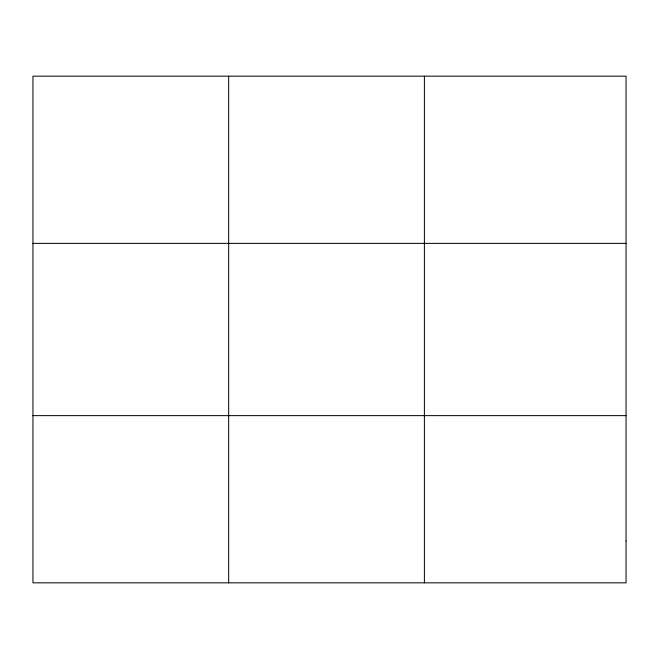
<?xml version="1.0" encoding="UTF-8"?>
<svg xmlns="http://www.w3.org/2000/svg" width="659" height="659" viewBox="0 0 659 659"><rect width="100%" height="100%" fill="white"/><g stroke="black" fill="none" stroke-linecap="round" stroke-linejoin="round"><path stroke-width="0.99" d="M228.673 582.836L228.673 76.164M424.396 582.836L424.396 76.164M32.95 243.369L626.05 243.369M32.95 415.631L626.05 415.631M626.05 541.031L626.05 582.836L32.95 582.836L32.95 76.164L626.05 76.164L626.05 541.031"/></g></svg>
